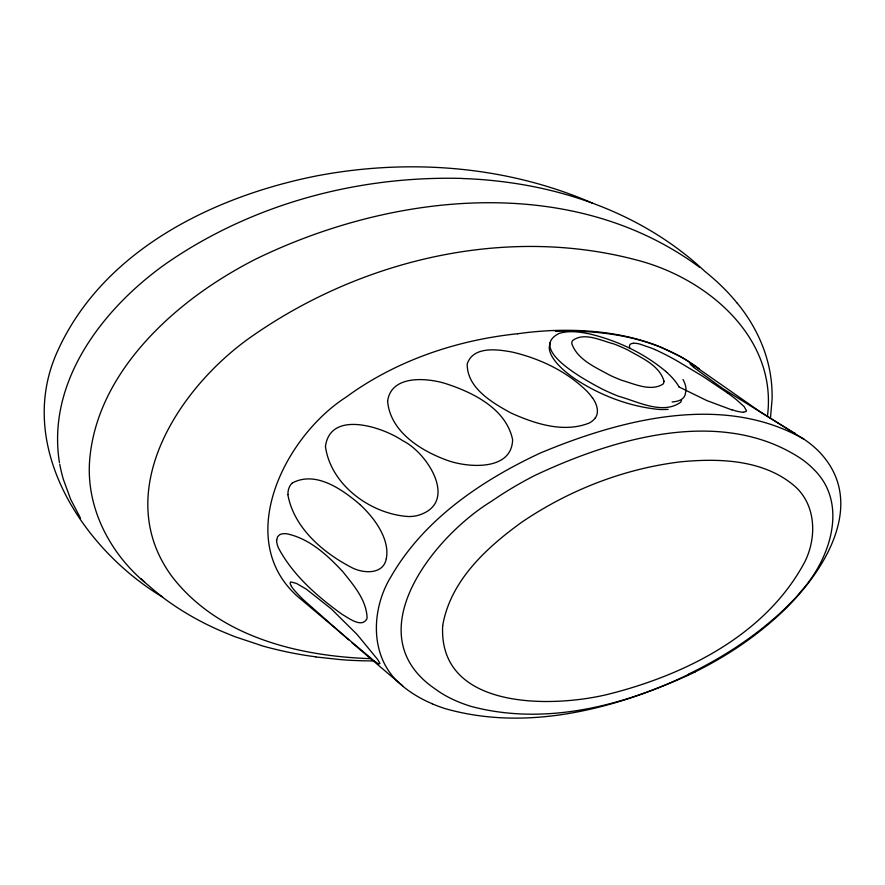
<?xml version="1.0" encoding="UTF-8"?>
<svg xmlns="http://www.w3.org/2000/svg" width="885" height="885" viewBox="0 0 885 885"><rect width="100%" height="100%" fill="white"/><g stroke="black" fill="none" stroke-linecap="round" stroke-linejoin="round"><path stroke-width="1.33" d="M276.673 540.292L277.547 536.83L279.516 534.828A16.66 8.706 28 0 1 286.497 533.744C309.363 538.357 327.483 555.238 342.904 571.798C353.569 585.14 366.456 599.93 367.087 617.818A29.371 15.344 28 0 1 366.899 618.726C361.777 628.538 348.635 617.951 342.285 614.478C317.339 596.523 293.035 575.372 278.443 547.948A41.086 21.461 28 0 1 276.607 540.27M695.201 671.837A1006.544 525.911 28 0 0 772.97 620.319C817.773 581.876 871.172 506.828 819.709 452.312A59.206 30.942 28 0 0 804.111 439.292L767.417 416.448C777.749 337.639 707.17 278.31 637.388 260.234C507.348 225.387 364.023 258.951 254.482 334.541C180.219 384.831 108.877 491.761 172.354 577.02C218.695 636.769 298.455 656.283 370.66 658.65M665.498 371.191C643.871 353.093 617.586 340.736 590.262 334.076C580.084 331.975 569.21 330.249 559.054 333.446C526.298 349.885 590.959 383.116 602.585 389.256A124.376 64.981 28 0 0 618.46 396.226C637.134 401.259 662.522 415.22 680.554 402.299A24.769 12.943 28 0 0 681.527 400.297M770.448 418.262L772.096 399.135A391.513 204.568 28 0 0 771.952 389.389C770.547 357.75 757.239 327.439 737.249 303.157M379.632 663.639L378.68 663.794M550.027 342.76L549.463 345.913A30.853 16.118 28 0 0 549.574 350.316A35.721 18.662 28 0 0 553.048 358.137A43.664 22.811 28 0 0 556.964 363.337A51.275 26.793 28 0 0 562.196 368.735A58.764 30.698 28 0 0 566.367 372.386A68.687 35.887 28 0 0 574.874 378.769C599.687 395.119 628.383 406.237 658.02 409.346A77.803 40.655 28 0 0 661.659 409.556L668.153 409.412M386.314 558.612C383.349 575.394 361.976 573.513 350.604 566.975C322.184 552.041 293.709 527.371 287.846 494.582M292.592 482.867C315.834 470.51 342.484 489.593 359.93 504.494M695.3 671.914C618.637 707.989 528.942 732.581 445.022 708.575A86.166 45.024 28 0 1 434.092 704.604L432.289 703.841M688.895 674.27C622.498 706.296 544.552 725.833 471.605 706.54A87.338 45.633 28 0 1 467.026 705.079C455.742 701.296 444.845 696.097 435.254 689.006C355.173 634.567 433.617 536.664 491.186 501.496A1020.228 533.069 28 0 1 534.673 475.533C613.15 438.54 721.098 406.171 800.527 458.33A53.122 27.756 28 0 1 814.333 469.924C848.593 504.085 829.964 558.988 801.688 590.549A761.531 397.896 28 0 1 795.361 598.028L786.112 607.475A1061.358 554.552 28 0 1 688.652 674.071M690.245 363.58L690.787 363.669A8.363 4.37 28 0 1 692.413 364.465L760.248 411.824L793.259 432.499A12.125 6.339 28 0 0 794.708 433.23L794.984 433.252A3.717 1.936 28 0 0 794.376 432.776L794.011 432.522M517.482 333.745C470.743 338.656 424.723 351.688 383.183 373.846A818.039 427.422 28 0 0 346.234 397.055C283.665 437.046 230.576 543.667 302.25 600.373L374.078 660.852M633.262 343.291L631.127 343.756A8.64 4.513 28 0 0 629.578 345.382L629.456 346.035A12.589 6.582 28 0 0 629.877 348.325M672.124 401.934C677.722 401.69 685.123 399.589 685.499 392.818A38.409 20.067 28 0 0 684.835 383.526A41.274 21.572 28 0 0 682.999 379.488M553.225 330.536C588.779 329.253 625.109 333.125 658.44 346.135M555.448 331.388C605.373 329.508 658.23 338.07 699.095 368.669M743.61 412.167L746.21 411.37A4.292 2.246 28 0 0 746.464 410.751L744.197 406.646L736.431 399.677A134.642 70.346 28 0 0 727.459 392.929M462.224 178.438C358.005 175.65 252.092 203.926 166.092 263.597C103.224 308.091 46.429 381.302 59.45 462.656M373.37 660.951L372.419 660.951M371.468 660.94L370.03 660.929M369.078 660.907L367.651 660.885M366.689 660.874L365.737 660.852A422.576 220.796 28 0 1 340.836 659.646L315.89 656.969M261.053 645.408L236.107 637.111A181.403 94.784 28 0 1 231.427 635.319L221.073 631.027A151.047 78.92 28 0 1 162.519 597.209M731.917 409.921L706.816 400.562L679.027 386.966M737.194 303.168A148.226 77.449 28 0 0 704.792 271.319C651.592 221.283 581.29 192.521 509.472 182.598A384.665 200.983 28 0 0 462.28 178.527M659.845 346.699L680.255 356.489M592.773 203.273C506.154 165.451 407.764 158.282 315.436 176.126C212.179 196.901 102.903 250.698 57.569 351.135C14.602 445.155 82.228 548.512 161.8 596.612M680.388 356.578L680.676 356.732A77.681 40.588 28 0 1 689.603 362.275M767.417 416.448L722.713 388.537L693.442 367.175M162.53 597.043L162.586 597.087A144.443 75.468 28 0 1 148.204 585.184C110.26 554.851 84.971 506.994 89.883 457.678C96.199 391.978 141.456 337.506 192.145 298.787A1154.516 603.227 28 0 1 254.758 259.582C384.809 195.895 556.012 173.891 683.408 256.108A144.454 75.479 28 0 1 699.338 267.148M804.1 439.303C723.211 392.553 620.44 419.501 540.071 453.131C481.462 480.599 424.214 519.152 391.192 576.323C370.35 610.031 369.222 659.779 402.708 685.941L351.854 642.621M727.47 392.929L702.867 376.379L677.567 361.18A151.047 78.92 28 0 0 654.911 349.498M144.609 581.876L140.848 578.602M348.668 639.811L303.621 599.953A135.582 70.844 28 0 1 297.659 593.923L296.42 592.563A45.998 24.028 28 0 1 291.386 586.357M665.697 371.368L666.748 372.297M666.936 372.474L669.58 374.986A48.266 25.223 28 0 1 679.083 386.966M291.442 586.357L290.158 583.724L290.38 582.23A2.876 1.504 28 0 1 290.922 581.954L296.575 583.469L306.464 589.255L331.366 608.968L357.053 634.423L377.552 659.358A25.256 13.198 28 0 1 379.632 662.998M80.546 518.3L70.634 499.24L63.333 479.294A310.347 162.154 28 0 1 60.733 469.138L59.737 464.238M743.533 412.377A35.345 18.463 28 0 1 731.906 409.722M378.503 663.839A16.417 8.573 28 0 1 374.543 661.095M379.532 662.976A3.927 2.047 28 0 1 379.654 663.573M693.619 367.054A13.021 6.803 28 0 1 690.012 363.812M432.3 703.763A63.421 33.143 28 0 1 402.542 686.019M315.812 656.825A265.909 138.934 28 0 1 261.075 645.541M386.314 558.579A92.903 48.542 28 0 0 386.811 550.448A92.129 48.133 28 0 0 375.539 522.227A91.332 47.724 28 0 0 360.018 504.583M517.515 333.789A451.781 236.052 28 0 1 553.191 330.503M595.362 417.731A48.963 25.576 28 0 1 592.198 421.094A55.744 29.128 28 0 1 589.299 422.997C563.679 433.274 534.728 423.716 510.822 412.919C492.171 402.653 466.871 388.028 467.214 363.857C473.398 345.758 497.768 349.376 512.481 352.13C540.071 358.646 566.986 371.39 587.242 391.535A47.934 25.046 28 0 1 592.319 397.741M592.485 397.741A40.776 21.306 28 0 1 595.428 417.775M654.889 349.575A81.464 42.568 28 0 0 651.515 348.126L639.943 344.121A19.127 9.989 28 0 0 633.217 343.225M287.99 494.638A52.281 27.313 28 0 1 292.426 482.756M325.448 446.549C330.824 485.334 371.191 514.406 408.892 516.563A55.401 28.939 28 0 0 416.813 515.701C459.99 504.207 427.964 452.733 402.465 440.564C382.951 427.156 330.249 409.589 325.448 446.549M387.608 401.137C390.208 432.179 421.769 451.394 448.507 460.786C469.094 467.833 511.84 470.765 512.614 439.679C506.131 408.604 472.778 392.287 445.144 383.437C426.293 377.707 391.192 374.886 387.608 401.137M442.688 625.64C438.197 709.925 551.565 708.199 608.36 694.227C685.444 674.868 765.99 634.744 804.731 561.986C816.955 537.693 816.213 505.025 794.664 486.097C763.622 459.536 719.582 458.131 680.842 461.804C624.025 468.641 569.243 490.024 521.94 522.084C486.639 547.527 450.365 580.693 442.688 625.64M664.015 381.236L663.839 382.431A17.069 8.916 28 0 1 662.909 384.19C650.464 391.778 634.578 383.957 621.889 380.351A87.803 45.876 28 0 1 610.108 375.351C596.014 367.496 577.551 359.996 571.81 343.679A16.782 8.761 28 0 1 572.54 340.637C584.155 331.643 601.169 340.736 613.526 343.822A87.67 45.81 28 0 1 628.184 350.161C641.404 357.916 659.513 365.262 664.015 381.236"/></g></svg>
